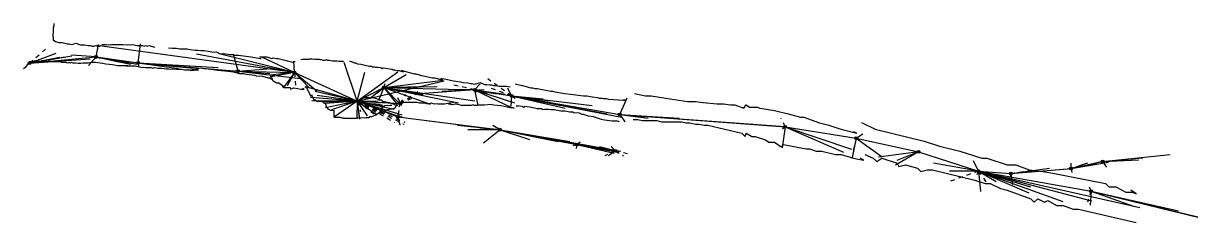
# Model space of a CAD drawing. Header units: millimetres. Extents: x 69 to 564, y -55 to 33.
# Drawn here: x 69.3 to 151.9, y 5.8 to 19.9 of the extents above; entities that cross this region are included whole.
import ezdxf

# ---------------------------------------------------------------- set-up
doc = ezdxf.new("R2010")
doc.units = ezdxf.units.MM
doc.linetypes.add('DASH', pattern=[0.6, 0.3, -0.3])

msp = doc.modelspace()

# ---------------------------------------------------------------- linework, layer by layer
at = {"layer": 'Shots', "color": 1}
for p, q in [((69.718, 17.114), (74.426, 17.542)), ((74.426, 17.542), (77.406, 17.134)), ((69.718, 17.114), (69.718, 17.114)), ((77.406, 17.134), (84.486, 16.532)), ((84.486, 16.532), (88.48, 16.442)), ((88.48, 16.442), (92.924, 14.416)), ((92.924, 14.416), (94.8, 15.392)), ((94.8, 15.392), (101.228, 15.222)), ((101.228, 15.222), (103.838, 14.8)), ((92.924, 14.416), (95.804, 13.318)), ((92.924, 14.416), (92.924, 14.416)), ((92.924, 14.416), (95.972, 14.264)), ((92.924, 14.416), (92.924, 14.416)), ((103.838, 14.8), (111.504, 13.476)), ((95.804, 13.318), (103.04, 12.408)), ((111.504, 13.476), (123.216, 12.608)), ((103.04, 12.408), (108.474, 11.364)), ((123.216, 12.608), (128.25, 11.798)), ((128.25, 11.798), (132.656, 10.844)), ((108.474, 11.364), (111.176, 10.912)), ((132.656, 10.844), (136.912, 9.478)), ((143.46, 9.66), (145.696, 10.16)), ((136.912, 9.478), (139.192, 9.312)), ((136.912, 9.478), (136.912, 9.478)), ((136.912, 9.478), (144.874, 8.066)), ((139.192, 9.312), (143.46, 9.66)), ((144.874, 8.066), (152.614, 6.186))]:
    msp.add_line(p, q, dxfattribs=at)
for centre in [(74.426, 17.542), (69.718, 17.114), (77.406, 17.134), (84.486, 16.532), (88.48, 16.442), (94.8, 15.392), (101.228, 15.222), (103.838, 14.8), (92.924, 14.416), (92.924, 14.416), (92.924, 14.416), (95.972, 14.264), (95.804, 13.318), (111.504, 13.476), (103.04, 12.408), (123.216, 12.608), (128.25, 11.798), (108.474, 11.364), (111.176, 10.912), (132.656, 10.844), (145.696, 10.16), (136.912, 9.478), (136.912, 9.478), (139.192, 9.312), (143.46, 9.66), (144.874, 8.066)]:
    msp.add_circle(centre, 0.1, dxfattribs=at)
at = {"layer": 'Sketch', "color": 0}
for points in [[(71.438, 19.914), (71.438, 19.754), (71.398, 19.594), (71.398, 19.314), (71.358, 19.114), (71.398, 18.754), (71.558, 18.634), (71.798, 18.554), (72.038, 18.554), (72.398, 18.474), (72.518, 18.474), (72.718, 18.434), (72.878, 18.474), (72.998, 18.514), (73.318, 18.394), (73.598, 18.394), (73.878, 18.354), (73.998, 18.354), (74.158, 18.314), (74.278, 18.314), (74.358, 18.354), (74.518, 18.314), (74.718, 18.314)], [(74.838, 18.434), (75.038, 18.434), (75.118, 18.394), (75.198, 18.434), (75.318, 18.394), (75.518, 18.434), (76.318, 18.434), (76.678, 18.394), (77.038, 18.434), (77.318, 18.354), (77.718, 18.354), (77.838, 18.314), (77.958, 18.354), (78.038, 18.314), (78.158, 18.354), (78.598, 18.234)], [(79.558, 18.194), (79.838, 18.154), (80.118, 18.154), (80.358, 18.114), (80.878, 18.114), (81.078, 18.074), (81.438, 18.034), (81.638, 18.034), (81.838, 17.994), (82.078, 17.994), (82.798, 17.874), (82.958, 17.914), (83.158, 17.794), (83.358, 17.754), (83.478, 17.794), (83.878, 17.714), (84.078, 17.714), (84.238, 17.674), (84.518, 17.674), (85.038, 17.594), (85.398, 17.554), (86.038, 17.434), (86.118, 17.434)], [(85.998, 17.554), (86.518, 17.554), (86.878, 17.434), (86.958, 17.474), (87.198, 17.434), (87.318, 17.434), (87.798, 17.314), (88.238, 17.194), (88.398, 17.154), (88.438, 17.234), (88.518, 17.234)], [(91.948, 17.214), (91.618, 17.214), (91.498, 17.244), (91.168, 17.244), (90.958, 17.304), (90.808, 17.304), (90.748, 17.334), (90.628, 17.304), (90.538, 17.304), (90.388, 17.334), (90.298, 17.334), (90.238, 17.364), (89.968, 17.364), (89.878, 17.394), (89.818, 17.364), (89.698, 17.394), (89.518, 17.394), (89.458, 17.364), (89.038, 17.364), (88.918, 17.334)], [(76.678, 16.914), (75.958, 16.914), (75.598, 16.994), (75.118, 17.034), (74.878, 17.074), (74.398, 17.154), (74.078, 17.154), (73.878, 17.114), (73.518, 17.114), (73.358, 17.074), (73.158, 17.074), (72.958, 17.114), (72.798, 17.114), (72.678, 17.154), (72.598, 17.114), (72.518, 17.154), (72.438, 17.114), (72.278, 17.154), (71.998, 17.154), (71.838, 17.194), (71.398, 17.194), (71.238, 17.234), (71.038, 17.234), (70.958, 17.154), (70.918, 17.274), (70.598, 17.274), (70.478, 17.234), (70.198, 17.274), (69.718, 17.194), (69.398, 16.794), (69.278, 16.714)], [(76.558, 16.914), (77.198, 16.914), (77.598, 16.834), (77.958, 16.794), (78.318, 16.794), (78.438, 16.754), (78.598, 16.794), (78.798, 16.754), (79.118, 16.754), (79.398, 16.714), (79.558, 16.714), (79.678, 16.674), (79.838, 16.714), (80.118, 16.674), (80.478, 16.674), (80.678, 16.634), (81.078, 16.634), (81.158, 16.594), (81.598, 16.634), (81.678, 16.634), (81.518, 16.674)], [(86.918, 15.994), (86.838, 16.034), (86.638, 16.034), (86.238, 16.154), (85.798, 16.194), (85.638, 16.234), (85.078, 16.314), (84.878, 16.354), (84.598, 16.354), (84.158, 16.474), (83.758, 16.514), (83.038, 16.594), (82.198, 16.714), (82.038, 16.714), (81.838, 16.754), (81.518, 16.674), (81.198, 16.634), (81.358, 16.674)], [(92.368, 17.274), (92.458, 17.214), (92.518, 17.214), (92.698, 17.124), (92.788, 17.124), (92.938, 17.064), (93.178, 17.034), (93.778, 16.884), (93.928, 16.884), (93.988, 16.854), (94.108, 16.854), (94.198, 16.824), (94.378, 16.824), (94.588, 16.794), (94.678, 16.734), (94.798, 16.764), (95.338, 16.674), (95.398, 16.674), (95.458, 16.644), (95.548, 16.644), (95.728, 16.584), (95.878, 16.584), (96.088, 16.524), (96.208, 16.524)], [(98.978, 15.924), (98.858, 15.924), (98.418, 16.044), (98.258, 16.044), (97.498, 16.204), (97.098, 16.324), (96.978, 16.324), (96.298, 16.524), (96.098, 16.564), (96.018, 16.564)], [(86.798, 15.954), (86.878, 16.034)], [(86.878, 16.074), (86.918, 15.874), (87.118, 15.794), (87.198, 15.714), (87.358, 15.714), (87.758, 15.434)], [(101.538, 15.684), (101.218, 15.604), (101.058, 15.644), (100.938, 15.644), (100.778, 15.684), (100.418, 15.724), (100.258, 15.764), (99.898, 15.804), (99.738, 15.844), (99.098, 15.964), (98.898, 16.004), (98.818, 16.004)], [(101.578, 15.764), (101.938, 15.604), (102.098, 15.604), (102.298, 15.564), (102.418, 15.564), (102.578, 15.524), (102.738, 15.524), (102.978, 15.484), (103.498, 15.484), (103.738, 15.444)], [(87.598, 15.474), (87.718, 15.394), (88.158, 15.394), (88.198, 15.274), (88.398, 15.354), (88.718, 15.314), (88.918, 15.274), (89.158, 15.274), (89.038, 15.314)], [(89.218, 15.444), (89.338, 15.444), (89.338, 15.384), (89.578, 14.844), (89.638, 14.784)], [(104.098, 15.644), (104.378, 15.564), (104.618, 15.524), (105.218, 15.364), (105.338, 15.364), (105.498, 15.324), (105.658, 15.324), (106.618, 15.124), (106.738, 15.124), (106.898, 15.084), (107.618, 14.964), (108.018, 14.924), (108.938, 14.804), (109.178, 14.804), (109.578, 14.724), (109.938, 14.684), (110.058, 14.644), (110.258, 14.644), (110.338, 14.604), (110.538, 14.604), (110.698, 14.564), (111.778, 14.484), (111.898, 14.484), (111.778, 14.524)], [(112.538, 14.964), (113.338, 14.804), (113.738, 14.804), (114.778, 14.644), (116.298, 14.404), (116.858, 14.404), (117.418, 14.324), (118.378, 14.244), (118.858, 14.244), (119.338, 14.164), (119.658, 14.164), (120.298, 13.924), (120.458, 14.164), (120.698, 14.004), (121.258, 14.004), (121.418, 13.924), (122.458, 13.764), (123.418, 13.524), (124.298, 13.284), (124.538, 13.284), (125.658, 12.884), (126.298, 12.724), (127.018, 12.484), (127.338, 12.404), (128.298, 12.164), (128.058, 12.244)], [(89.698, 14.874), (89.698, 14.754), (89.788, 14.634), (89.818, 14.544), (89.938, 14.514), (90.028, 14.454), (90.118, 14.454), (90.238, 14.424), (90.298, 14.424), (90.418, 14.394), (90.478, 14.394), (90.538, 14.304), (90.628, 14.274), (90.688, 14.214), (90.688, 14.064), (90.838, 13.884), (91.018, 13.794), (91.168, 13.794), (91.318, 13.734)], [(94.648, 14.184), (94.648, 14.124), (94.678, 14.004), (94.678, 13.914), (94.438, 13.584), (94.168, 13.404), (93.928, 13.314), (93.838, 13.314), (93.718, 13.254), (93.538, 13.254), (93.418, 13.224), (93.238, 13.254), (93.148, 13.224), (93.088, 13.254), (92.968, 13.224), (92.878, 13.224), (92.758, 13.194), (92.818, 13.224)], [(94.558, 14.184), (94.318, 14.184), (94.258, 14.214), (94.168, 14.214), (94.108, 14.244), (93.988, 14.214), (93.868, 14.244), (93.658, 14.244), (93.388, 14.304), (93.268, 14.304), (93.148, 14.334), (92.938, 14.364), (93.028, 14.364)], [(93.298, 14.664), (93.098, 14.544), (93.058, 14.504)], [(93.298, 14.684), (93.458, 14.664), (93.558, 14.664), (93.598, 14.684), (93.738, 14.684), (93.778, 14.664), (93.878, 14.684), (93.998, 14.684), (94.278, 14.604), (94.458, 14.544)], [(94.438, 14.544), (94.498, 14.504), (94.538, 14.524), (94.618, 14.504), (94.738, 14.384), (94.738, 14.344)], [(95.338, 14.104), (95.278, 14.084), (95.058, 14.124), (94.878, 14.084), (94.658, 13.944), (94.618, 13.884), (94.678, 13.784), (94.658, 13.744), (94.858, 13.764), (95.258, 13.884), (95.358, 13.884), (95.538, 13.924), (95.638, 13.964), (95.678, 14.004), (95.618, 14.064)], [(94.648, 14.124), (94.648, 14.064), (94.678, 14.004)], [(95.798, 14.104), (95.698, 14.124), (95.558, 14.164), (95.458, 14.224), (95.358, 14.244), (95.198, 14.304), (95.138, 14.304), (94.858, 14.364), (94.738, 14.384)], [(99.738, 14.324), (99.538, 14.284), (99.418, 14.284), (99.098, 14.204), (98.618, 14.204), (98.418, 14.244), (98.338, 14.204), (98.178, 14.284), (97.978, 14.244), (97.858, 14.244), (97.698, 14.284), (97.338, 14.284), (97.138, 14.324), (96.218, 14.324), (95.978, 14.244), (95.898, 14.244)], [(101.418, 14.124), (101.218, 14.124), (101.138, 14.164), (100.978, 14.124), (100.298, 14.124), (99.938, 14.204), (99.818, 14.204), (99.658, 14.164), (99.378, 14.204)], [(101.538, 14.164), (101.938, 14.164), (102.378, 14.204), (102.578, 14.164), (103.098, 14.124), (103.738, 13.964), (103.938, 13.964), (104.018, 13.924)], [(111.498, 12.964), (111.338, 13.004), (110.978, 13.004), (110.418, 13.084), (110.218, 13.124), (109.658, 13.324), (109.298, 13.364), (108.938, 13.484), (108.818, 13.484), (108.658, 13.564), (108.258, 13.604), (108.178, 13.644), (107.978, 13.644), (107.618, 13.724), (107.338, 13.724), (106.858, 13.804), (106.658, 13.804), (106.458, 13.844), (106.178, 13.844), (106.058, 13.804), (105.978, 13.884), (105.658, 13.884), (105.258, 13.964), (104.818, 14.044), (104.698, 13.964), (104.618, 14.044), (104.178, 14.084), (104.338, 14.084)], [(91.258, 13.764), (91.258, 13.344), (91.288, 13.284), (91.708, 13.284), (91.828, 13.254), (91.888, 13.254), (91.948, 13.224), (92.398, 13.224), (92.458, 13.194), (92.518, 13.224), (92.818, 13.224)], [(112.458, 13.124), (112.778, 13.124), (113.098, 13.044), (114.138, 13.044), (114.458, 12.964), (115.898, 12.964), (116.218, 12.884), (116.458, 12.884), (116.858, 12.804), (117.098, 12.804), (117.498, 12.724), (117.738, 12.724), (120.138, 12.164), (120.378, 11.924), (120.458, 12.164), (120.858, 11.924), (121.098, 11.924), (121.818, 11.684), (122.058, 11.524), (122.458, 11.524), (122.938, 11.204), (123.098, 11.364), (124.698, 11.044), (124.938, 11.044), (125.418, 10.884), (125.818, 10.884), (126.778, 10.644), (127.178, 10.644), (128.058, 10.404), (128.378, 10.324), (128.778, 10.244), (128.538, 10.404)], [(128.618, 12.924), (129.578, 12.444), (131.018, 12.084), (133.058, 11.604), (134.138, 11.244), (135.578, 10.884), (137.138, 10.404), (137.498, 10.404), (138.938, 9.924), (139.538, 9.924), (140.498, 9.564), (141.458, 9.444), (142.178, 9.324), (145.898, 8.604), (146.138, 8.364), (146.618, 8.364), (147.338, 8.004), (147.818, 8.004), (148.058, 7.884), (147.698, 8.124)], [(128.858, 10.644), (129.458, 10.404), (129.698, 10.164), (130.058, 10.404), (131.138, 10.044), (131.258, 9.804), (131.738, 9.924), (132.578, 9.684), (132.818, 9.444), (133.298, 9.564), (133.658, 9.564), (136.658, 8.844), (137.378, 8.604), (137.738, 8.604), (138.458, 8.244), (138.938, 8.124), (140.618, 7.524), (140.858, 7.284), (141.098, 7.524), (141.578, 7.284), (141.818, 7.404), (142.418, 7.044), (142.898, 7.044), (143.618, 6.804), (143.978, 6.804), (148.058, 5.844)]]:
    msp.add_lwpolyline(points, dxfattribs=at)
msp.add_point((86.798, 16.154), dxfattribs=at)
at = {"layer": 'XSect', "color": 1, "linetype": 'DASH'}
for p, q in [((69.718, 17.114), (71.046, 18.27)), ((74.426, 17.542), (73.946, 17.474)), ((74.426, 17.542), (74.838, 17.434)), ((69.718, 17.114), (69.7, 17.186)), ((69.718, 17.114), (70.93, 17.194)), ((77.406, 17.134), (77.49, 17.154)), ((77.406, 17.134), (77.436, 16.816)), ((84.486, 16.532), (84.294, 16.59)), ((84.486, 16.532), (84.508, 16.534)), ((88.48, 16.442), (88.546, 15.406)), ((103.838, 14.8), (102.156, 15.998)), ((94.8, 15.392), (94.678, 15.29)), ((94.8, 15.392), (94.914, 15.692)), ((95.972, 14.264), (97.348, 15.182)), ((95.972, 14.264), (97.398, 15.166)), ((95.972, 14.264), (97.224, 15.038)), ((95.972, 14.264), (96.348, 14.886)), ((101.228, 15.222), (99.62, 15.592)), ((101.228, 15.222), (102.066, 14.966)), ((101.228, 15.222), (102.368, 14.874)), ((101.228, 15.222), (101.676, 15.1)), ((101.228, 15.222), (102.202, 14.9)), ((101.228, 15.222), (102.592, 14.782)), ((101.228, 15.222), (101.35, 15.038)), ((103.838, 14.8), (102.35, 15.344)), ((92.924, 14.416), (89.928, 14.65)), ((92.924, 14.416), (90.92, 14.422)), ((92.924, 14.416), (91.854, 14.524)), ((92.924, 14.416), (92.008, 14.234)), ((92.924, 14.416), (92.16, 14.26)), ((92.924, 14.416), (93.152, 13.694)), ((92.924, 14.416), (93.922, 13.976)), ((92.924, 14.416), (92.966, 14.118)), ((92.924, 14.416), (94.114, 13.532)), ((92.924, 14.416), (95.568, 12.924)), ((92.924, 14.416), (96.29, 12.934)), ((92.924, 14.416), (96.232, 12.794)), ((95.972, 14.264), (95.282, 14.22)), ((95.972, 14.264), (95.794, 13.828)), ((95.972, 14.264), (96.942, 14.706)), ((95.972, 14.264), (96.206, 14.582)), ((103.838, 14.8), (104.124, 14.618)), ((95.804, 13.318), (96.124, 13.328)), ((95.804, 13.318), (96.006, 13.328)), ((123.216, 12.608), (122.94, 13.208)), ((123.216, 12.608), (123.026, 12.45)), ((108.474, 11.364), (108.814, 11.626)), ((128.25, 11.798), (127.984, 10.778)), ((108.474, 11.364), (108.072, 11.218)), ((108.474, 11.364), (108.4, 11.008)), ((111.176, 10.912), (110.448, 10.558)), ((111.176, 10.912), (110.574, 10.974)), ((111.176, 10.912), (110.614, 10.95)), ((111.176, 10.912), (112.144, 10.718)), ((111.176, 10.912), (111.768, 10.558)), ((145.696, 10.16), (145.602, 10.112)), ((136.912, 9.478), (134.922, 8.77)), ((136.912, 9.478), (136.662, 8.968)), ((136.912, 9.478), (137.044, 9.296)), ((136.912, 9.478), (137.482, 8.64)), ((139.192, 9.312), (139.104, 8.9)), ((139.192, 9.312), (140.92, 9.584)), ((139.192, 9.312), (139.232, 9.218)), ((143.46, 9.66), (144.04, 9.768)), ((143.46, 9.66), (143.512, 9.384)), ((144.874, 8.066), (144.72, 8.46)), ((144.874, 8.066), (144.618, 7.276))]:
    msp.add_line(p, q, dxfattribs=at)
at = {"layer": 'XSect', "color": 1}
for p, q in [((74.426, 17.542), (74.602, 18.416)), ((88.48, 16.442), (74.474, 18.342)), ((77.406, 17.134), (77.576, 18.478)), ((69.718, 17.114), (71.596, 17.82)), ((69.718, 17.114), (72.716, 17.612)), ((69.718, 17.114), (72.204, 17.56)), ((69.718, 17.114), (71.848, 17.532)), ((69.718, 17.114), (74.02, 17.414)), ((74.426, 17.542), (72.698, 17.668)), ((74.426, 17.542), (73.882, 16.952)), ((74.426, 17.542), (76.032, 17.2)), ((74.426, 17.542), (77.334, 17.044)), ((74.426, 17.542), (76.854, 17.034)), ((74.426, 17.542), (77.89, 17.052)), ((88.48, 16.442), (81.536, 17.73)), ((88.48, 16.442), (83.134, 17.774)), ((84.486, 16.532), (84.156, 17.734)), ((88.48, 16.442), (86.212, 17.508)), ((77.406, 17.134), (79.222, 16.976)), ((77.406, 17.134), (80.316, 16.864)), ((77.406, 17.134), (81.184, 16.772)), ((77.406, 17.134), (82.698, 16.82)), ((77.406, 17.134), (80.274, 16.734)), ((77.406, 17.134), (81.328, 16.756)), ((77.406, 17.134), (83.068, 16.794)), ((84.486, 16.532), (86.858, 16.72)), ((84.486, 16.532), (86.732, 16.384)), ((84.486, 16.532), (88.908, 16.032)), ((88.48, 16.442), (88.436, 17.242)), ((92.924, 14.416), (91.998, 17.16)), ((88.48, 16.442), (86.738, 16.25)), ((88.48, 16.442), (86.83, 16.142)), ((88.48, 16.442), (87.762, 15.476)), ((88.48, 16.442), (87.968, 15.496)), ((88.48, 16.442), (89.55, 15.344)), ((88.48, 16.442), (90.068, 15.148)), ((92.924, 14.416), (95.8, 16.484)), ((92.924, 14.416), (93.446, 16.47)), ((92.924, 14.416), (99.076, 15.862)), ((94.8, 15.392), (96.388, 16.298)), ((94.8, 15.392), (99.012, 15.898)), ((92.924, 14.416), (89.288, 15.434)), ((92.924, 14.416), (89.938, 15.108)), ((94.8, 15.392), (93.838, 14.61)), ((94.8, 15.392), (94.338, 14.98)), ((94.8, 15.392), (94.414, 14.472)), ((94.8, 15.392), (97.306, 15.462)), ((94.8, 15.392), (98.588, 15.46)), ((94.8, 15.392), (96.466, 15.404)), ((94.8, 15.392), (96.268, 15.398)), ((94.8, 15.392), (96.054, 14.114)), ((94.8, 15.392), (98.078, 14.21)), ((94.8, 15.392), (100.092, 14.298)), ((94.8, 15.392), (96.104, 15.098)), ((94.8, 15.392), (97.578, 14.89)), ((94.8, 15.392), (101.252, 14.436)), ((94.8, 15.392), (96.744, 15.352)), ((94.8, 15.392), (95.752, 14.19)), ((101.228, 15.222), (97.324, 14.944)), ((101.228, 15.222), (98.912, 15.102)), ((101.228, 15.222), (100.29, 15.236)), ((101.228, 15.222), (101.634, 15.642)), ((101.228, 15.222), (101.898, 15.234)), ((101.228, 15.222), (101.454, 14.126)), ((101.228, 15.222), (102.778, 14.938)), ((101.228, 15.222), (103.394, 14.908)), ((101.228, 15.222), (104.042, 14.306)), ((101.228, 15.222), (103.842, 13.966)), ((103.838, 14.8), (103.576, 15.344)), ((92.924, 14.416), (89.61, 14.682)), ((92.924, 14.416), (89.714, 14.434)), ((92.924, 14.416), (90.08, 14.824)), ((92.924, 14.416), (90.082, 14.372)), ((92.924, 14.416), (90.506, 14.36)), ((92.924, 14.416), (90.62, 14.258)), ((92.924, 14.416), (90.676, 13.95)), ((92.924, 14.416), (91.102, 13.814)), ((92.924, 14.416), (91.298, 13.326)), ((92.924, 14.416), (91.568, 14.5)), ((92.924, 14.416), (92.892, 13.164)), ((92.924, 14.416), (94.404, 14.456)), ((92.924, 14.416), (93.086, 13.16)), ((92.924, 14.416), (93.624, 13.378)), ((92.924, 14.416), (96.082, 13.452)), ((92.924, 14.416), (93.052, 13.25)), ((92.924, 14.416), (94.082, 14.024)), ((92.924, 14.416), (94.84, 14.068)), ((92.924, 14.416), (95.54, 13.862)), ((92.924, 14.416), (94.32, 13.46)), ((92.924, 14.416), (93.78, 14.196)), ((92.924, 14.416), (95.934, 13.324)), ((95.972, 14.264), (95.804, 14.664)), ((103.838, 14.8), (103.802, 14.062)), ((103.838, 14.8), (106.54, 14.446)), ((103.838, 14.8), (109.554, 14.104)), ((103.838, 14.8), (106.076, 14.592)), ((103.838, 14.8), (107.638, 13.938)), ((103.838, 14.8), (110.614, 13.524)), ((103.838, 14.8), (111.506, 13.484)), ((103.838, 14.8), (111.618, 13.302)), ((111.504, 13.476), (112.026, 14.652)), ((95.804, 13.318), (95.876, 13.758)), ((95.804, 13.318), (95.94, 12.718)), ((95.804, 13.318), (102.866, 12.424)), ((111.504, 13.476), (114.6, 13.268)), ((111.504, 13.476), (111.856, 12.968)), ((111.504, 13.476), (113.274, 13.258)), ((111.504, 13.476), (113.522, 13.228)), ((111.504, 13.476), (115.702, 13.228)), ((103.04, 12.408), (100.006, 12.71)), ((103.04, 12.408), (100.76, 12.4)), ((103.04, 12.408), (101.6, 12.432)), ((103.04, 12.408), (101.852, 11.464)), ((103.04, 12.408), (102.528, 12.692)), ((103.04, 12.408), (105.126, 11.724)), ((103.04, 12.408), (107.14, 11.584)), ((103.04, 12.408), (107.97, 11.582)), ((103.04, 12.408), (105.524, 11.908)), ((103.04, 12.408), (106.628, 11.718)), ((103.04, 12.408), (111.59, 10.88)), ((123.216, 12.608), (115.418, 13.17)), ((123.216, 12.608), (123.004, 11.132)), ((123.216, 12.608), (127.358, 10.818)), ((123.216, 12.608), (127.904, 11.04)), ((128.25, 11.798), (127.95, 10.448)), ((128.25, 11.798), (128.72, 12.11)), ((128.25, 11.798), (130.084, 10.482)), ((108.474, 11.364), (110.148, 11.01)), ((108.474, 11.364), (111.112, 10.744)), ((108.474, 11.364), (111.47, 10.796)), ((111.176, 10.912), (110.08, 11.188)), ((111.176, 10.912), (110.702, 10.564)), ((111.176, 10.912), (110.898, 11.23)), ((132.656, 10.844), (129.832, 10.476)), ((132.656, 10.844), (131.03, 9.892)), ((132.656, 10.844), (131.116, 10.226)), ((136.912, 9.478), (133.726, 10.042)), ((136.912, 9.478), (136.546, 10.196)), ((143.46, 9.66), (143.456, 10.042)), ((143.46, 9.66), (145.496, 10.136)), ((143.46, 9.66), (146.116, 10.114)), ((143.46, 9.66), (144.636, 10.058)), ((143.46, 9.66), (145.234, 9.994)), ((145.696, 10.16), (150.472, 10.66)), ((145.696, 10.16), (148.53, 10.412)), ((145.696, 10.16), (148.262, 10.274)), ((145.696, 10.16), (146.448, 10.232)), ((145.696, 10.16), (145.976, 9.76)), ((136.912, 9.478), (134.864, 9.486)), ((136.912, 9.478), (136.25, 9.64)), ((136.912, 9.478), (137.042, 8.04)), ((136.912, 9.478), (140.462, 7.95)), ((136.912, 9.478), (144.906, 7.39)), ((136.912, 9.478), (148.318, 6.912)), ((136.912, 9.478), (138.148, 8.742)), ((136.912, 9.478), (140.59, 8.38)), ((136.912, 9.478), (142.886, 7.326)), ((139.192, 9.312), (141.94, 9.698)), ((139.192, 9.312), (143.218, 9.632)), ((139.192, 9.312), (141.052, 9.484)), ((139.192, 9.312), (139.314, 8.538)), ((144.874, 8.066), (144.82, 7.072)), ((144.874, 8.066), (147.96, 6.986)), ((144.874, 8.066), (151.062, 6.678)), ((144.874, 8.066), (152.624, 6.202)), ((144.874, 8.066), (152.84, 6.166))]:
    msp.add_line(p, q, dxfattribs=at)

doc.saveas('drawing.dxf')
